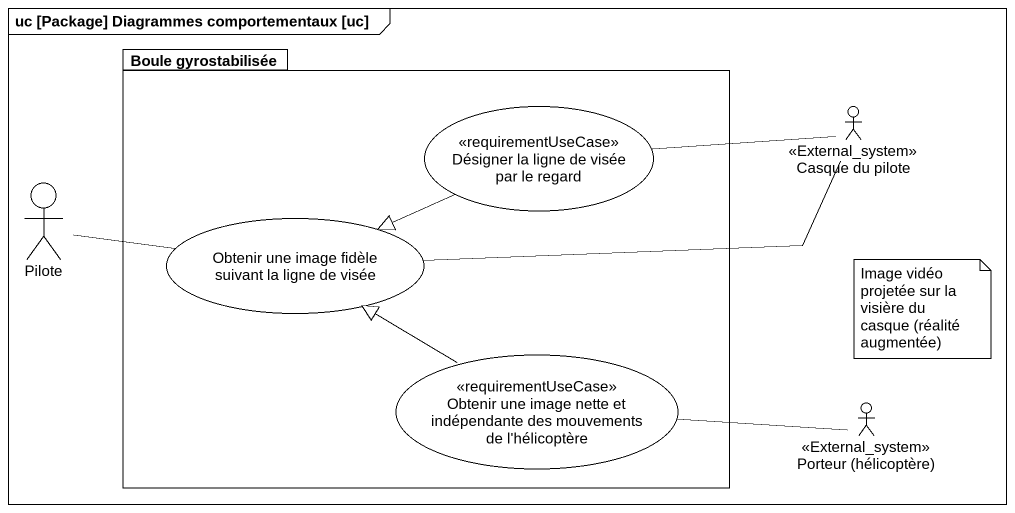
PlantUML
@startuml
mainframe uc [Package] Diagrammes comportementaux [uc]
package "Boule gyrostabilisée" as Boule_gyrostabilisée {
  usecase "Désigner la ligne de visée par le regard" as Désigner_la_ligne_de_visée <<requirementUseCase>>
  usecase "Obtenir une image fidèle suivant la ligne de visée" as Obtenir_une_image_fidèle
  usecase "Obtenir une image nette et indépendante des mouvements de l'hélicoptère" as Obtenir_une_image_nette_et <<requirementUseCase>>
}
actor "Casque du pilote" as Casque_du_pilote <<External_system>>
actor Pilote
actor "Porteur (hélicoptère)" as Porteur_hélicoptère <<External_system>>
Désigner_la_ligne_de_visée -right- Casque_du_pilote
Désigner_la_ligne_de_visée -left-|> Obtenir_une_image_fidèle
Casque_du_pilote -left- Obtenir_une_image_fidèle
Pilote -right- Obtenir_une_image_fidèle
Obtenir_une_image_nette_et -up-|> Obtenir_une_image_fidèle
Obtenir_une_image_nette_et -right- Porteur_hélicoptère
note as N1
  Image vidéo projetée sur la visière du casque (réalité augmentée)
end note
@enduml
